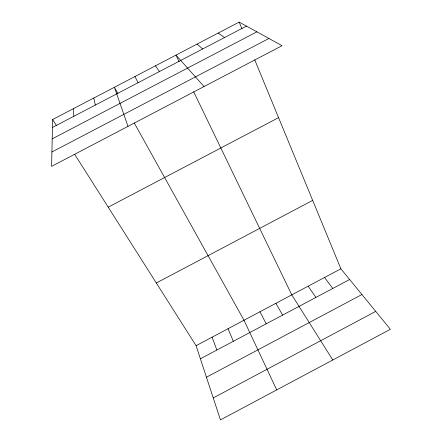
<?xml version="1.0" encoding="UTF-8"?>
<svg xmlns="http://www.w3.org/2000/svg" width="442" height="442" viewBox="0 0 442 442"><rect width="100%" height="100%" fill="white"/><g stroke="black" fill="none" stroke-linecap="round" stroke-linejoin="round"><path stroke-width="0.66" d="M52.615 119.539L51.609 166.358L282.068 45.692L239.177 22.1L52.615 119.539L56.593 125.81M196.082 345.672L340.887 268.813L390.391 329.29L220.464 419.9L196.082 345.672L74.621 154.23M200.392 358.788L349.639 279.504M206.447 377.225L361.943 294.532M213.248 397.927L375.744 311.395M156.324 283.002L312.676 200.381M108.213 207.176L278.565 117.644M52.443 127.467L246.448 26.1M52.2 138.86L256.89 31.841M51.918 151.993L268.918 38.46M218.133 33.089L224.569 37.531M197.06 44.095L202.657 48.979M204.049 86.544L175.966 55.112L179.176 61.758M324.538 277.493L332.787 288.455M308.168 286.178L315.919 297.416M155.468 65.819L159.407 71.576M332.798 359.998L291.786 294.875L193.684 91.792M275.874 303.322L282.631 315.102M117.992 93.732L114.395 87.273L127.992 126.362M134.23 122.926L244.001 320.24L276.72 389.905M259.946 311.776L266.217 323.82M134.943 76.538L138.064 82.731M228.044 328.71L233.332 341.29M239.177 22.1L241.995 28.934M254.73 59.83L340.887 268.813M212.072 337.191L216.873 350.036M93.826 98.014L95.306 105.074M73.228 108.771L73.886 116.263"/></g></svg>
